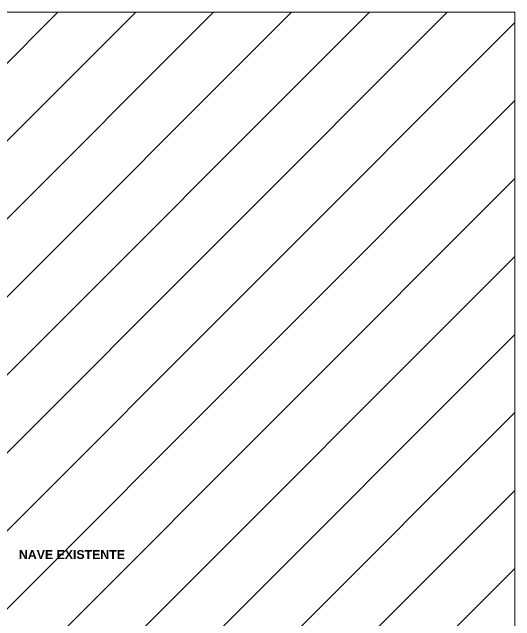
# Model space of a CAD drawing. Header units: millimetres. Extents: x 265 to 899, y -203 to 32.
# Drawn here: x 680.06 to 691.46, y 2.51 to 16.31 of the extents above; entities that cross this region are included whole.
import ezdxf

# ---------------------------------------------------------------- set-up
doc = ezdxf.new("R2010")
doc.units = ezdxf.units.MM
doc.header["$LTSCALE"] = 0.1
doc.header["$MEASUREMENT"] = 0
doc.layers.add('00_EST_EXISTENTE', color=8, linetype='Continuous', lineweight=20, transparency=0.5)
doc.layers.add('00_EST_TEXTO', color=6, linetype='Continuous', lineweight=9)
doc.styles.add('COTAS', font='ROMANS.shx', dxfattribs={"width": 0.7})

msp = doc.modelspace()

# ---------------------------------------------------------------- hatches: boundary and pattern name
at = {"layer": '00_EST_EXISTENTE', "true_color": 0x9b9897, "transparency": 33554559}
h = msp.add_hatch(dxfattribs=at)
h.set_pattern_fill('ANSI31', color=253, scale=10)
h.set_pattern_definition([(45, (0.1, 0), (-0.8838835, 0.8838835), [])])
h.paths.add_polyline_path([(691.463, 16.312), (677.463, 16.312), (677.463, -7.688), (691.463, -7.688)])
h.paths.add_polyline_path([(680.239, 3.803), (682.746, 3.803), (682.746, 4.215), (680.239, 4.215)], flags=24)

# ---------------------------------------------------------------- linework, layer by layer
at = {"layer": '00_EST_EXISTENTE'}
msp.add_lwpolyline([(677.463, 16.312), (691.463, 16.312), (691.463, -7.688), (677.463, -7.688)], close=True, dxfattribs=at)

# ---------------------------------------------------------------- texts
at = {"layer": '00_EST_TEXTO', "insert": (680.21, 4.115), "char_height": 0.2, "attachment_point": 1, "style": 'COTAS'}
msp.add_mtext_dynamic_manual_height_columns('{\\fArial|b1|i0|c0|p34;\\W1;NAVE EXISTENTE}', width=5.07186, gutter_width=12.5, heights=[0], dxfattribs=at)

doc.saveas('drawing.dxf')
